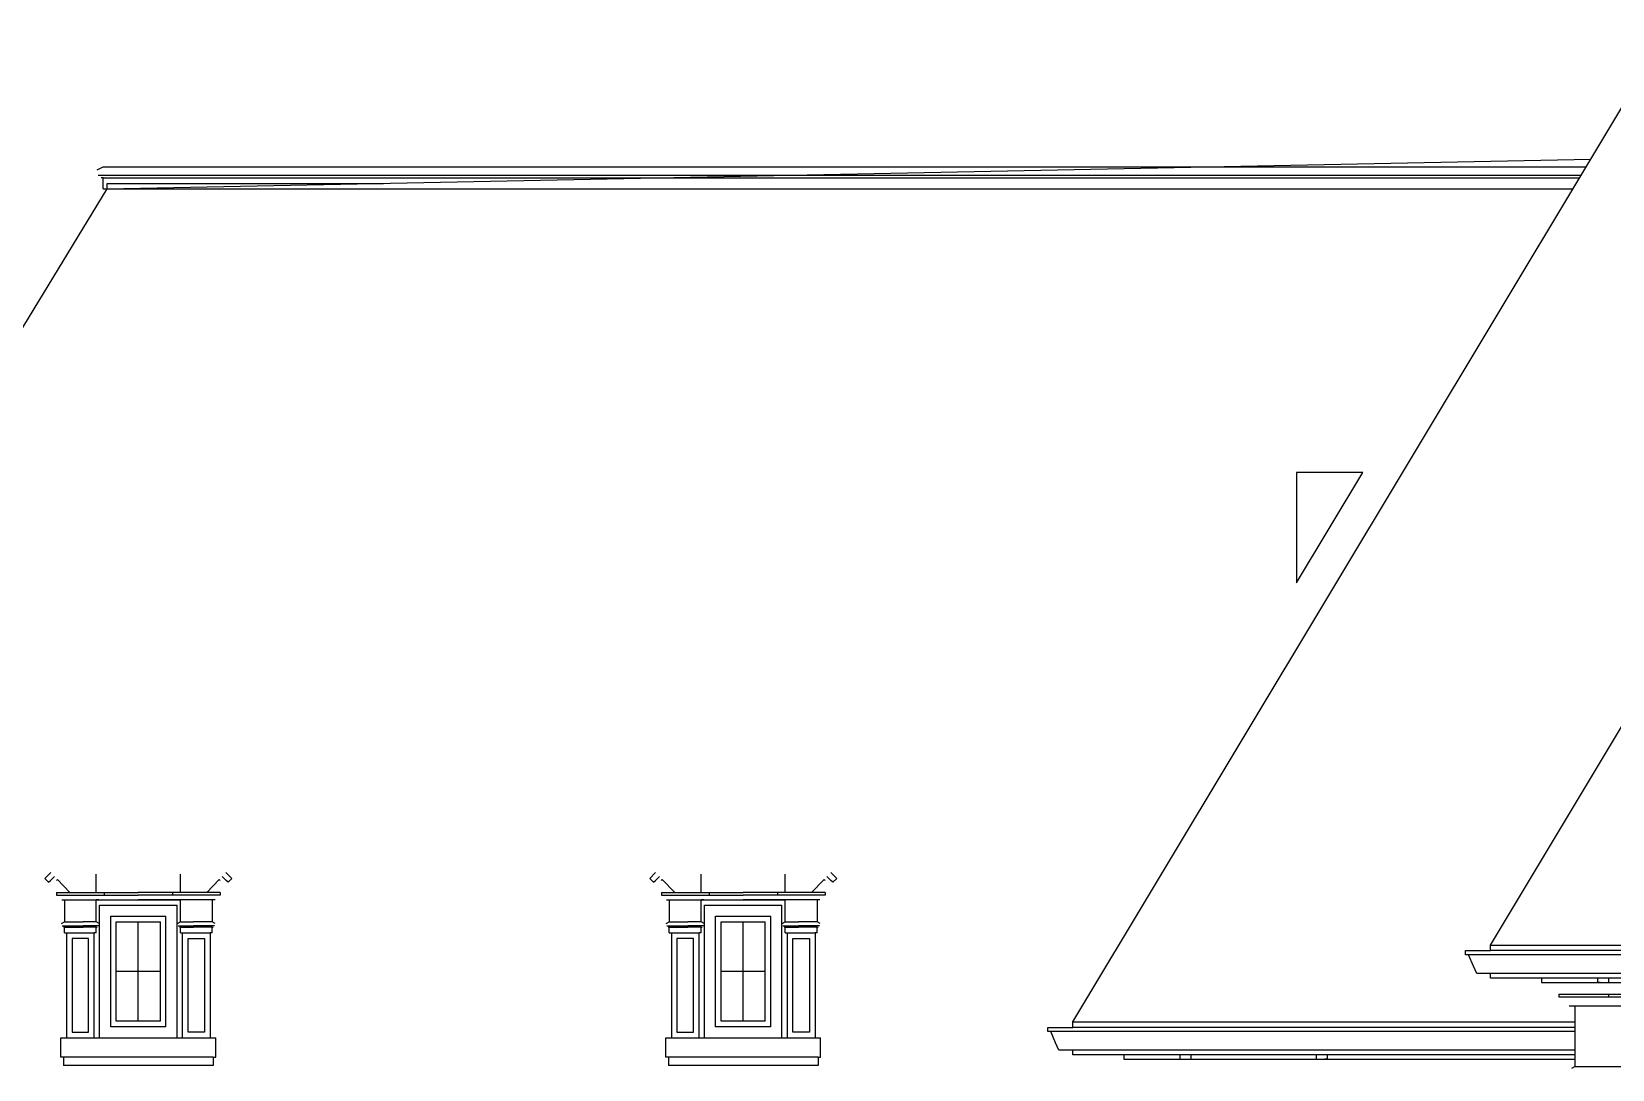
# Model space of a CAD drawing. Header units: metres. Extents: x -770 to 770, y 0 to 641.
# Drawn here: x -381.1 to -95, y 451.3 to 639.2 of the extents above; entities that cross this region are included whole.
import ezdxf

# ---------------------------------------------------------------- set-up
doc = ezdxf.new("R2010")
doc.units = ezdxf.units.M

msp = doc.modelspace()

# ---------------------------------------------------------------- linework, layer by layer
at = {"layer": 'EL-Roof', "color": 8}
for p, q in [((-369.07, 613.25), (-100.66, 613.25)), ((-368.19, 612.75), (-100.96, 612.75)), ((117.71, 472.78), (-117.09, 472.78)), ((121.72, 472.03), (-121.09, 472.03)), ((117.71, 468.64), (-117.09, 468.64)), ((-101.84, 458.13), (-196.69, 458.13)), ((-101.84, 458.88), (-192.69, 458.88)), ((-101.84, 454.74), (-192.69, 454.74))]:
    msp.add_line(p, q, dxfattribs=at)
at = {"layer": 'EL-Roof'}
for p, q in [((-368.19, 614.75), (-99.76, 614.75)), ((117.71, 467.78), (-117.09, 467.78))]:
    msp.add_line(p, q, dxfattribs=at)
at = {"layer": 'EL-Roof', "color": 1}
msp.add_line((-367.44, 610.75), (-102.16, 610.75), dxfattribs=at)
at = {"layer": 'EL-Roof'}
for points in [[(-192.69, 459.88), (-85.07, 639.24)], [(-367.44, 610.75), (-98.94, 616.12)], [(-467.69, 446), (-367.44, 610.75)], [(-117.09, 473.78), (-45.93, 592.38)], [(-117.09, 467.78), (-117.09, 468.64), (-119.59, 468.64), (-120.19, 469.98), (-121.09, 472.03), (-121.59, 472.03), (-121.59, 472.78), (-117.09, 472.78), (-117.09, 473.78)], [(-117.09, 473.78), (117.71, 473.78)], [(-192.69, 453.88), (-192.69, 454.74), (-195.19, 454.74), (-195.79, 456.07), (-196.69, 458.13), (-197.19, 458.13), (-197.19, 458.88), (-192.69, 458.88), (-192.69, 459.88)], [(-192.69, 459.88), (-101.84, 459.88)], [(-101.84, 453.88), (-192.69, 453.88)]]:
    msp.add_lwpolyline(points, dxfattribs=at)
at = {"layer": 'FP-Hatch'}
for p, q in [((-361.82, 460), (-361.82, 478)), ((-252.34, 460), (-252.34, 478)), ((-357.82, 469), (-365.82, 469)), ((-248.34, 469), (-256.34, 469))]:
    msp.add_line(p, q, dxfattribs=at)
for points in [[(-356.82, 459), (-366.82, 459), (-366.82, 479), (-356.82, 479)], [(-357.82, 460), (-365.82, 460), (-365.82, 478), (-357.82, 478)], [(-357.82, 460), (-357.82, 478)], [(-356.82, 459), (-356.82, 479)], [(-247.34, 459), (-257.34, 459), (-257.34, 479), (-247.34, 479)], [(-248.34, 460), (-256.34, 460), (-256.34, 478), (-248.34, 478)], [(-248.34, 460), (-248.34, 478)], [(-247.34, 459), (-247.34, 479)]]:
    msp.add_lwpolyline(points, dxfattribs=at)
at = {"layer": 'FP-Note'}
msp.add_lwpolyline([(-140.21, 559.38), (-152.21, 559.38), (-152.21, 539.38), (-140.21, 559.38)], dxfattribs=at)
at = {"layer": 'FP-Proposed Wall'}
for p, q in [((-369.29, 614.2), (-368.19, 614.75)), ((-368.19, 612.75), (-368.57, 612.75)), ((-368.19, 610.75), (-368.19, 612.75)), ((-368.19, 610.75), (-367.44, 610.75)), ((-107.84, 467.78), (-107.84, 467.03)), ((-107.84, 467.03), (-106.84, 467.03)), ((-104.71, 464.9), (-104.71, 464.4)), ((-102.84, 462.78), (-101.84, 462.78)), ((-101.84, 462.78), (-101.84, 451.78)), ((-183.44, 453.88), (-183.44, 453.13)), ((-183.44, 453.13), (-182.44, 453.13)), ((-102.39, 451.5), (-101.84, 451.78))]:
    msp.add_line(p, q, dxfattribs=at)
at = {"layer": 'FP-Proposed Wall', "color": 1}
for p, q in [((-378.74, 485.87), (-377.67, 486.91)), ((-344.89, 485.87), (-345.97, 486.91)), ((-269.27, 485.87), (-268.19, 486.91)), ((-235.42, 485.87), (-236.5, 486.91)), ((-378.05, 485.15), (-378.74, 485.87)), ((-378.05, 485.15), (-377.69, 485.5)), ((-376.63, 485.48), (-376.45, 485.65)), ((-374.19, 483.31), (-376.45, 485.65)), ((-349.44, 483.31), (-347.19, 485.65)), ((-347.01, 485.48), (-347.19, 485.65)), ((-345.59, 485.15), (-345.95, 485.5)), ((-345.59, 485.15), (-344.89, 485.87)), ((-268.57, 485.15), (-269.27, 485.87)), ((-268.57, 485.15), (-268.21, 485.5)), ((-267.16, 485.48), (-266.98, 485.65)), ((-264.72, 483.31), (-266.98, 485.65)), ((-239.97, 483.31), (-237.71, 485.65)), ((-237.53, 485.48), (-237.71, 485.65)), ((-236.11, 485.15), (-236.47, 485.5)), ((-236.11, 485.15), (-235.42, 485.87)), ((-376.63, 483.31), (-376.63, 482.81)), ((-376.63, 483.31), (-374.19, 483.31)), ((-375.69, 482), (-375.19, 482)), ((-375.19, 482), (-375.19, 478)), ((-347.01, 483.31), (-349.44, 483.31)), ((-348.44, 482), (-348.44, 478)), ((-347.94, 482), (-348.44, 482)), ((-347.01, 483.31), (-347.01, 482.81)), ((-267.16, 483.31), (-267.16, 482.81)), ((-267.16, 483.31), (-264.72, 483.31)), ((-266.22, 482), (-265.72, 482)), ((-265.72, 482), (-265.72, 478)), ((-237.53, 483.31), (-239.97, 483.31)), ((-238.97, 482), (-238.97, 478)), ((-238.47, 482), (-238.97, 482)), ((-237.53, 483.31), (-237.53, 482.81)), ((-375.74, 477.72), (-375.19, 478)), ((-347.9, 477.72), (-348.44, 478)), ((-266.27, 477.72), (-265.72, 478)), ((-238.42, 477.72), (-238.97, 478)), ((-375.19, 477), (-375.38, 477)), ((-375.19, 476), (-375.19, 477)), ((-375.19, 476), (-374.82, 476)), ((-348.44, 476), (-348.82, 476)), ((-348.44, 477), (-348.26, 477)), ((-348.44, 476), (-348.44, 477)), ((-265.72, 477), (-265.91, 477)), ((-265.72, 476), (-265.72, 477)), ((-265.72, 476), (-265.34, 476)), ((-238.97, 476), (-239.34, 476)), ((-238.97, 477), (-238.78, 477)), ((-238.97, 476), (-238.97, 477)), ((-101.84, 462.78), (102.46, 462.78)), ((-375.36, 453.5), (-375.36, 452)), ((-348.28, 453.5), (-348.28, 452)), ((-265.88, 453.5), (-265.88, 452)), ((-238.8, 453.5), (-238.8, 452)), ((-348.28, 452), (-375.36, 452)), ((-238.8, 452), (-265.88, 452))]:
    msp.add_line(p, q, dxfattribs=at)
at = {"layer": 'FP-Proposed Wall', "color": 8}
for p, q in [((-377.69, 485.5), (-376.97, 486.19)), ((-345.95, 485.5), (-346.67, 486.19)), ((-268.21, 485.5), (-267.5, 486.19)), ((-236.47, 485.5), (-237.19, 486.19)), ((-376.63, 482.81), (-361.82, 482.81)), ((-347.01, 482.81), (-361.82, 482.81)), ((-267.16, 482.81), (-252.34, 482.81)), ((-237.53, 482.81), (-252.34, 482.81)), ((-375.19, 478), (-371.82, 478)), ((-369.44, 478), (-371.82, 478)), ((-354.19, 478), (-351.82, 478)), ((-348.44, 478), (-351.82, 478)), ((-265.72, 478), (-262.34, 478)), ((-259.97, 478), (-262.34, 478)), ((-244.72, 478), (-242.34, 478)), ((-238.97, 478), (-242.34, 478)), ((-375.63, 477.25), (-371.82, 477.25)), ((-375.19, 477), (-371.82, 477)), ((-369.01, 477.25), (-371.82, 477.25)), ((-369.44, 477), (-371.82, 477)), ((-354.63, 477.25), (-351.82, 477.25)), ((-354.19, 477), (-351.82, 477)), ((-348.01, 477.25), (-351.82, 477.25)), ((-348.44, 477), (-351.82, 477)), ((-266.16, 477.25), (-262.34, 477.25)), ((-265.72, 477), (-262.34, 477)), ((-259.53, 477.25), (-262.34, 477.25)), ((-259.97, 477), (-262.34, 477)), ((-245.16, 477.25), (-242.34, 477.25)), ((-244.72, 477), (-242.34, 477)), ((-238.53, 477.25), (-242.34, 477.25)), ((-238.97, 477), (-242.34, 477)), ((-106.84, 467.03), (107.46, 467.03)), ((-95.72, 467.81), (-95.72, 467.06)), ((-104.71, 464.9), (105.34, 464.9)), ((-104.71, 464.4), (105.34, 464.4)), ((-182.44, 453.13), (-101.84, 453.13)), ((-171.32, 453.88), (-171.32, 453.13)), ((-148.66, 453.88), (-148.66, 453.13)), ((-101.84, 451.78), (102.46, 451.78))]:
    msp.add_line(p, q, dxfattribs=at)
at = {"layer": 'FP-Proposed Wall', "color": 1}
for points in [[(-368.82, 457), (-368.82, 481), (-354.82, 481)], [(-354.82, 457), (-354.82, 481)], [(-259.34, 457), (-259.34, 481), (-245.34, 481)], [(-245.34, 457), (-245.34, 481)], [(-374.82, 476), (-374.82, 457)], [(-348.82, 476), (-348.82, 457)], [(-265.34, 476), (-265.34, 457)], [(-239.34, 476), (-239.34, 457)], [(-375.36, 453.5), (-375.82, 453.5), (-375.82, 457), (-347.82, 457)], [(-348.28, 453.5), (-347.82, 453.5), (-347.82, 457)], [(-265.88, 453.5), (-266.34, 453.5), (-266.34, 457), (-238.34, 457)], [(-238.8, 453.5), (-238.34, 453.5), (-238.34, 457)]]:
    msp.add_lwpolyline(points, dxfattribs=at)
at = {"layer": 'FP-Proposed Wall', "color": 8}
for points in [[(-373.82, 458), (-370.82, 458), (-370.82, 475), (-373.82, 475)], [(-349.82, 458), (-352.82, 458), (-352.82, 475), (-349.82, 475)], [(-264.34, 458), (-261.34, 458), (-261.34, 475), (-264.34, 475)], [(-240.34, 458), (-243.34, 458), (-243.34, 475), (-240.34, 475)]]:
    msp.add_lwpolyline(points, close=True, dxfattribs=at)
at = {"layer": 'FP-Roof', "color": 83}
for p, q in [((-369.44, 483.31), (-369.44, 486.6)), ((-354.19, 483.31), (-354.19, 486.6)), ((-259.97, 483.31), (-259.97, 486.6)), ((-244.72, 483.31), (-244.72, 486.6)), ((-375.19, 482), (-361.82, 482)), ((-374.19, 483.31), (-361.82, 483.31)), ((-369.44, 478), (-369.44, 482)), ((-368.94, 482), (-369.44, 482)), ((-368.01, 483.31), (-368.01, 482.81)), ((-349.44, 483.31), (-361.82, 483.31)), ((-348.44, 482), (-361.82, 482)), ((-355.63, 483.31), (-355.63, 482.81)), ((-354.69, 482), (-354.19, 482)), ((-354.19, 478), (-354.19, 482)), ((-265.72, 482), (-252.34, 482)), ((-264.72, 483.31), (-252.34, 483.31)), ((-259.97, 478), (-259.97, 482)), ((-259.47, 482), (-259.97, 482)), ((-258.53, 483.31), (-258.53, 482.81)), ((-239.97, 483.31), (-252.34, 483.31)), ((-238.97, 482), (-252.34, 482)), ((-246.16, 483.31), (-246.16, 482.81)), ((-245.22, 482), (-244.72, 482)), ((-244.72, 478), (-244.72, 482)), ((-368.9, 477.72), (-369.44, 478)), ((-354.74, 477.72), (-354.19, 478)), ((-259.42, 477.72), (-259.97, 478)), ((-245.27, 477.72), (-244.72, 478)), ((-374.82, 476), (-369.82, 476)), ((-369.44, 476), (-369.82, 476)), ((-369.44, 477), (-369.26, 477)), ((-369.44, 476), (-369.44, 477)), ((-354.19, 477), (-354.38, 477)), ((-354.19, 476), (-354.19, 477)), ((-354.19, 476), (-353.82, 476)), ((-353.82, 476), (-348.82, 476)), ((-265.34, 476), (-260.34, 476)), ((-259.97, 476), (-260.34, 476)), ((-259.97, 477), (-259.78, 477)), ((-259.97, 476), (-259.97, 477)), ((-244.72, 477), (-244.91, 477)), ((-244.72, 476), (-244.72, 477)), ((-244.72, 476), (-244.34, 476)), ((-244.34, 476), (-239.34, 476)), ((-348.28, 453.5), (-375.36, 453.5)), ((-238.8, 453.5), (-265.88, 453.5))]:
    msp.add_line(p, q, dxfattribs=at)
for points in [[(-369.44, 482), (-369.44, 482), (-354.19, 482)], [(-354.19, 482), (-354.19, 482)], [(-259.97, 482), (-259.97, 482), (-244.72, 482)], [(-244.72, 482), (-244.72, 482)], [(-369.82, 457), (-369.82, 476)], [(-353.82, 457), (-353.82, 476)], [(-260.34, 457), (-260.34, 476)], [(-244.34, 457), (-244.34, 476)]]:
    msp.add_lwpolyline(points, dxfattribs=at)
at = {"layer": 'FP-Roof Detail'}
msp.add_lwpolyline([(-367.44, 610.75), (-367.44, 611.75), (-317.44, 611.75)], dxfattribs=at)
at = {"layer": 'FP-Stair'}
for p, q in [((-97.72, 467.81), (-97.72, 467.06)), ((-97.72, 467.06), (-97.22, 467.06)), ((-95.71, 464.94), (-95.71, 464.44)), ((-173.32, 453.88), (-173.32, 453.13)), ((-173.32, 453.13), (-172.82, 453.13)), ((-146.66, 453.13), (-147.16, 453.13)), ((-146.66, 453.88), (-146.66, 453.13))]:
    msp.add_line(p, q, dxfattribs=at)

doc.saveas('drawing.dxf')
